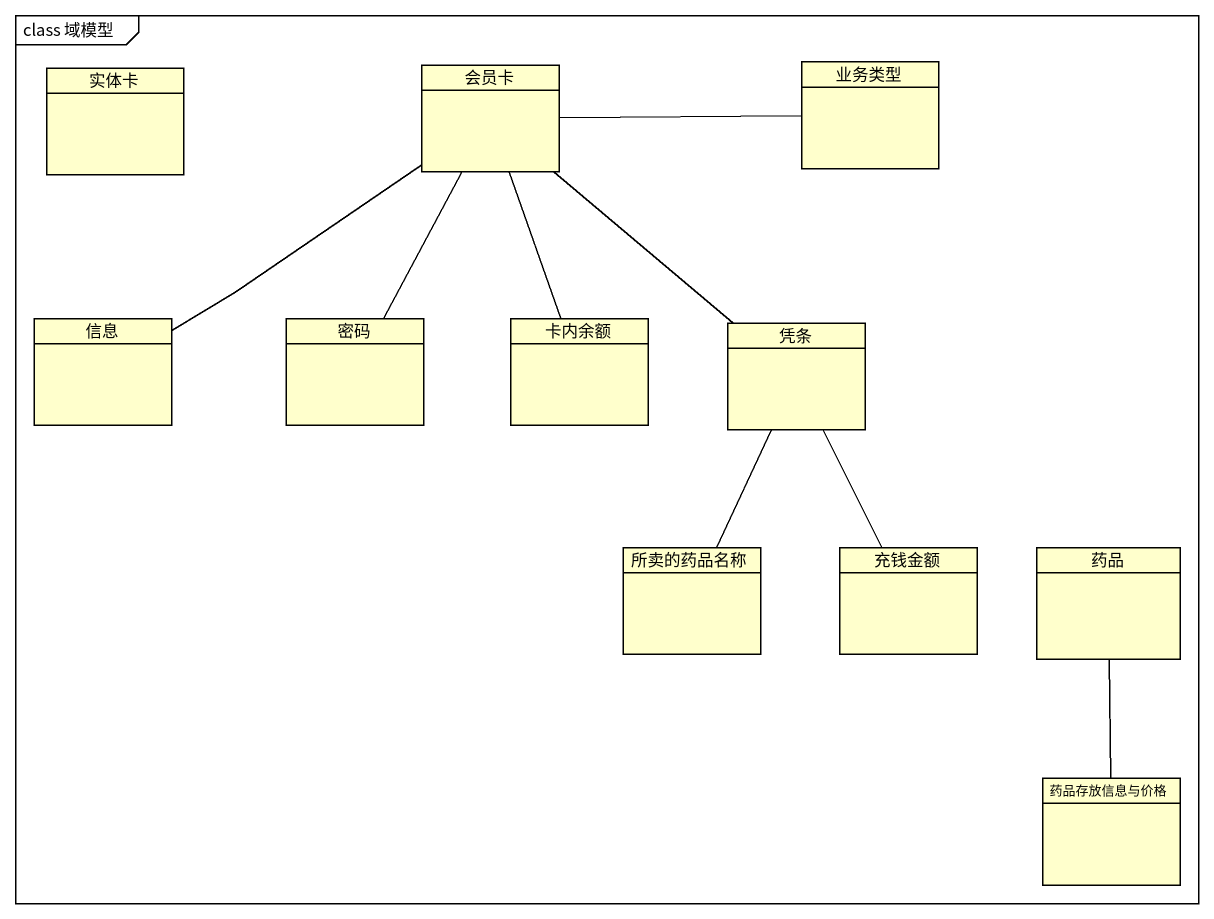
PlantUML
@startuml
mainframe class 域模型
hide circle
hide empty members
class 实体卡
class 会员卡
class 业务类型
class 信息
class 密码
class 卡内余额
class 凭条
class 所卖的药品名称
class 充钱金额
class 药品
class 药品存放信息与价格
会员卡 -right- 业务类型
会员卡 -- 密码
会员卡 -- 卡内余额
会员卡 -- 凭条
信息 -up- 会员卡
凭条 -- 所卖的药品名称
凭条 -- 充钱金额
药品存放信息与价格 -up- 药品
@enduml
